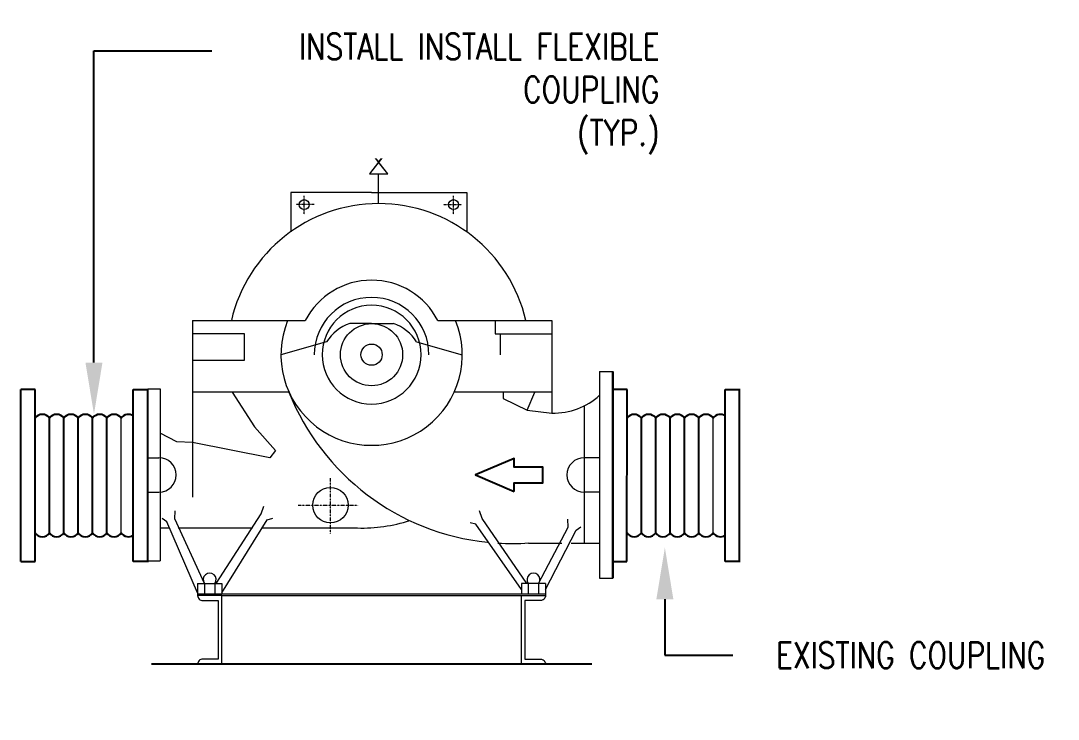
# Model space of a CAD drawing. Header units: inches. Extents: x 0 to 235202, y 0 to 184293.
# Drawn here: x 69313 to 81361, y 127371 to 135488 of the extents above; entities that cross this region are included whole.
import ezdxf
from ezdxf import colors
from ezdxf.entities.mleader import LeaderData, LeaderLine
from ezdxf.math import Vec2, Vec3

# ---------------------------------------------------------------- set-up
doc = ezdxf.new("R2010")
doc.units = ezdxf.units.IN
doc.header["$MEASUREMENT"] = 0
for name, pattern in [('CENTER', [2, 1.25, -0.25, 0.25, -0.25]), ('HIDDEN', [0.375, 0.25, -0.125]), ('HIDDEN2', [0.1875, 0.125, -0.0625])]:
    doc.linetypes.add(name, pattern=pattern)
for name, color, linetype in [('3', 3, 'Continuous'), ('M-HVAC-PIPE-NEW', 6, 'HIDDEN2'), ('text', 3, 'Continuous')]:
    doc.layers.add(name, color=color, linetype=linetype)
doc.layers.add('DIM', color=251, linetype='Continuous', lineweight=0)
doc.layers.add('grid nos', color=253, linetype='Continuous', lineweight=0)
doc.styles.add('RomanS', font='romans.shx', dxfattribs={"width": 0.8})

msp = doc.modelspace()

# ---------------------------------------------------------------- linework, layer by layer
at = {"color": 8}
for p, q in [((76187, 131410), (76187, 129010)), ((76187, 129010), (76187, 131410)), ((70787, 129210), (70787, 131202)), ((76354, 131203), (76187, 131203)), ((76353, 129203), (76354, 131203)), ((77494, 129203), (77494, 131203)), ((77494, 131203), (77661, 131203)), ((77661, 129210), (77661, 131202)), ((76187, 129410), (76187, 131010)), ((76520, 129536), (76520, 130870)), ((76687, 129536), (76687, 130870)), ((76854, 129536), (76854, 130870)), ((77020, 129536), (77020, 130870)), ((77187, 129536), (77187, 130870)), ((76187, 129203), (76353, 129203)), ((77661, 129203), (77494, 129203)), ((76187, 129010), (76187, 129010))]:
    msp.add_line(p, q, dxfattribs=at)
at = {"color": 170}
for p, q in [((69480, 131203), (69313, 131203)), ((69313, 129203), (69313, 131203)), ((69479, 129203), (69480, 131203)), ((70620, 129203), (70620, 131203)), ((70620, 131203), (70787, 131203)), ((76187, 129203), (76187, 131203)), ((69646, 129536), (69646, 130870)), ((69813, 129536), (69813, 130870)), ((69980, 129536), (69980, 130870)), ((70146, 129536), (70146, 130870)), ((70313, 129536), (70313, 130870)), ((69313, 129203), (69479, 129203)), ((70787, 129203), (70620, 129203))]:
    msp.add_line(p, q, dxfattribs=at)
for centre, start, end in [((69563, 130814), 33.6891, 146.3109), ((69730, 130814), 33.6891, 146.3109), ((69896, 130814), 33.6891, 146.3109), ((70063, 130814), 33.6891, 146.3109), ((70230, 130814), 33.6891, 146.3109), ((70396, 130814), 33.6891, 146.3109), ((70563, 130814), 55.2073, 146.3109), ((69563, 129592), 213.6891, 326.3109), ((69729, 129592), 213.6891, 326.3109), ((69896, 129592), 213.6891, 326.3109), ((70063, 129592), 213.6891, 326.3109), ((70230, 129592), 213.6891, 326.3109), ((70396, 129592), 213.6891, 326.3109), ((70563, 129592), 213.6891, 304.8084)]:
    msp.add_arc(centre, 100, start, end, dxfattribs=at)
at = {"color": 8}
for centre, start, end in [((76437, 130814), 33.6891, 146.3109), ((76604, 130814), 33.6891, 146.3109), ((76770, 130814), 33.6891, 146.3109), ((76937, 130814), 33.6891, 146.3109), ((77104, 130814), 33.6891, 146.3109), ((77270, 130814), 33.6891, 146.3109), ((77437, 130814), 55.2073, 146.3109), ((76437, 129592), 213.6891, 326.3109), ((76603, 129592), 213.6891, 326.3109), ((76770, 129592), 213.6891, 326.3109), ((76937, 129592), 213.6891, 326.3109), ((77104, 129592), 213.6891, 326.3109), ((77270, 129592), 213.6891, 326.3109), ((77437, 129592), 213.6891, 304.8084)]:
    msp.add_arc(centre, 100, start, end, dxfattribs=at)
at = {"layer": '3', "color": 8}
msp.add_lwpolyline([(75943, 128010), (70831, 128010)], dxfattribs=at)
at = {"layer": 'DIM', "color": 8}
for p, q in [((73161, 134677), (73161, 134483)), ((73209, 134677), (73209, 134483)), ((73469, 133979), (73469, 134388)), ((73566, 134319), (73372, 134319)), ((73566, 134272), (73372, 134272)), ((73577, 133708), (73362, 133979)), ((73577, 133979), (73362, 133708)), ((73469, 133363), (73469, 133708)), ((73387, 133490), (72449, 133490)), ((72449, 133490), (72449, 133036)), ((73387, 133490), (74495, 133490)), ((74495, 133490), (74495, 133032)), ((71307, 132003), (72617, 132003)), ((71307, 132003), (71307, 130528)), ((73387, 131968), (73133, 131968)), ((73387, 131968), (73641, 131968)), ((74157, 132003), (75482, 132003)), ((74821, 132003), (74821, 131850)), ((75482, 132003), (75482, 130928)), ((71307, 131852), (71907, 131852)), ((71907, 131852), (71907, 131538)), ((74821, 131850), (75482, 131850)), ((74882, 131850), (74882, 131607)), ((72864, 131757), (72333, 131607)), ((73910, 131757), (74440, 131607)), ((71907, 131538), (71307, 131538)), ((76035, 131410), (76035, 129010)), ((76035, 131410), (76187, 131410)), ((76187, 131410), (76187, 129010)), ((70787, 131210), (70787, 129210)), ((70787, 131210), (70931, 131210)), ((70931, 131210), (70931, 129210)), ((77661, 131210), (77661, 129210)), ((72427, 131173), (71307, 131173)), ((71767, 131173), (72026, 130770)), ((75482, 131173), (74347, 131173)), ((74914, 131173), (74914, 131100)), ((74914, 131100), (75192, 130961)), ((75192, 130961), (75283, 131173)), ((77661, 131203), (77661, 129195)), ((75856, 131013), (75856, 129419)), ((75192, 130961), (75482, 130928)), ((72026, 130770), (72272, 130494)), ((71124, 130596), (70931, 130695)), ((71307, 130586), (71124, 130596)), ((72206, 130410), (71307, 130586)), ((72272, 130494), (72206, 130410)), ((70787, 130410), (70918, 130410)), ((76035, 130410), (75856, 130410)), ((70787, 130010), (70918, 130010)), ((76035, 130010), (75856, 130010)), ((71103, 129701), (71107, 129794)), ((72103, 129758), (72135, 129846)), ((74671, 129705), (74639, 129793)), ((71010, 129665), (70956, 129704)), ((71367, 128839), (71010, 129665)), ((71447, 128950), (71103, 129701)), ((71584, 128950), (72103, 129758)), ((71647, 128841), (72176, 129690)), ((72176, 129690), (72241, 129706)), ((74597, 129637), (74533, 129653)), ((75189, 128950), (74671, 129705)), ((75671, 129603), (75667, 129696)), ((70931, 129594), (71034, 129594)), ((71141, 129594), (72006, 129594)), ((72121, 129594), (73224, 129594)), ((75127, 128877), (74597, 129637)), ((75327, 128950), (75671, 129603)), ((75407, 128879), (75764, 129568)), ((75764, 129568), (75818, 129607)), ((75209, 129419), (75596, 129419)), ((75704, 129419), (76035, 129419)), ((70787, 129210), (70931, 129210)), ((71367, 128950), (71367, 128810)), ((71367, 128950), (71647, 128950)), ((71447, 128950), (71447, 128830)), ((71567, 128950), (71567, 128830)), ((71647, 128950), (71647, 128830)), ((75127, 128950), (75127, 128830)), ((75407, 128950), (75127, 128950)), ((75207, 128950), (75207, 128830)), ((75327, 128950), (75327, 128830)), ((75407, 128950), (75407, 128810)), ((76035, 129010), (76187, 129010)), ((71367, 128830), (75407, 128830)), ((71647, 128810), (75127, 128810))]:
    msp.add_line(p, q, dxfattribs=at)
at = {"layer": 'DIM', "color": 8, "linetype": 'CENTER', "ltscale": 0.05}
for p, q in [((72605, 133239), (72605, 133452)), ((74339, 133239), (74339, 133452)), ((72720, 133351), (72510, 133351)), ((74224, 133351), (74433, 133351))]:
    msp.add_line(p, q, dxfattribs=at)
at = {"layer": 'DIM', "color": 170}
msp.add_line((70787, 131203), (70787, 129195), dxfattribs=at)
at = {"layer": 'DIM', "color": 8, "linetype": 'CENTER', "ltscale": 0.2}
for p, q in [((72909, 129530), (72909, 130171)), ((72533, 129859), (73230, 129859))]:
    msp.add_line(p, q, dxfattribs=at)
at = {"layer": 'DIM', "color": 8}
for points in [[(73577, 133979), (73362, 133979), (73469, 133843)], [(73469, 133843), (73362, 133708), (73577, 133708)]]:
    msp.add_lwpolyline(points, close=True, dxfattribs=at)
for points in [[(71647, 128010), (71647, 128810), (71367, 128810), (71367, 128810, 0.414214), (71427, 128750), (71607, 128750), (71607, 128070), (71427, 128070, 0.414214), (71367, 128010)], [(75127, 128010), (75127, 128810), (75407, 128810), (75407, 128810, -0.414214), (75347, 128750), (75167, 128750), (75167, 128070), (75347, 128070, -0.414214), (75407, 128010)]]:
    msp.add_lwpolyline(points, format="xyb", close=True, dxfattribs=at)
for centre, radius in [((72605, 133351), 57.7), ((74339, 133351), 57.7), ((73387, 131607), 361), ((73387, 131607), 123), ((72909, 129859), 206)]:
    msp.add_circle(centre, radius, dxfattribs=at)
for centre, radius, start, end in [((73277, 134388), 192, 0, 90), ((73469, 131607), 1756, 13.0449, 166.9551), ((73387, 131607), 866, 27.2483, 152.7517), ((73387, 131607), 666, 0, 180), ((73387, 131607), 574, 0, 180), ((73387, 131607), 574, 0, 180), ((73387, 131607), 1053, 157.8939, 22.1061), ((73293, 131488), 506, 108.3907, 147.91), ((73481, 131488), 506, 32.09, 71.6093), ((73387, 131607), 574, 180, 0), ((75021, 132204), 2791, 201.6832, 264.064), ((75496, 131733), 805, 269.0359, 312.0386), ((70918, 130210), 200, 270, 90), ((75856, 130210), 200, 90, 270), ((73277, 131408), 1815, 268.314, 287.7474), ((75021, 132204), 2791, 266.5425, 273.8761), ((71507, 128995), 75, 323.1301, 216.8699), ((75267, 128995), 75, 323.1301, 216.8699)]:
    msp.add_arc(centre, radius, start, end, dxfattribs=at)
at = {"layer": 'grid nos', "color": 170, "linetype": 'HIDDEN', "ltscale": 10000}
for p, q in [((70787, 129203), (70787, 131203)), ((70480, 129536), (70480, 130870))]:
    msp.add_line(p, q, dxfattribs=at)
at = {"layer": 'grid nos', "color": 8, "linetype": 'HIDDEN', "ltscale": 10000}
for p, q in [((77661, 129203), (77661, 131203)), ((77354, 129536), (77354, 130870))]:
    msp.add_line(p, q, dxfattribs=at)
at = {"layer": 'grid nos', "linetype": 'HIDDEN', "ltscale": 10000}
msp.add_line((71307, 130528), (71307, 129953), dxfattribs=at)
at = {"layer": 'text', "color": 8}
msp.add_lwpolyline([(75041, 130017), (75041, 130119), (75377, 130119), (75377, 130300), (75041, 130300), (75041, 130402), (74592, 130210)], close=True, dxfattribs=at)

# ---------------------------------------------------------------- next in the draw order: leaders
at = {"layer": 'M-HVAC-PIPE-NEW'}
ml = msp.add_multileader_mtext('Standard', dxfattribs=at)
ml.set_content('INSTALL INSTALL FLEXIBLE\\PCOUPLING\\P(TYP.)', color=2, style='RomanS')
ml.set_leader_properties(color=2)
ml.build(insert=Vec2(0, 0))
ml.multileader.update_dxf_attribs({"dogleg_length": 16770, "arrow_head_size": 600})
ctx = ml.context
ctx.base_point, ctx.char_height, ctx.arrow_head_size, ctx.landing_gap_size, ctx.plane_origin = Vec3(71533, 135138), 300, 600, 500, Vec3(65263, 141148)
ctx.text_align_type = 2
notes = []
notes.append((ctx, [(1, (1, 1, 0), (70163, 135138), (1, 0), 1370, [(0, [(70163, 130915)], 0, [])])]))
ctx.mtext.insert, ctx.mtext.alignment, ctx.mtext.flow_direction = Vec3(76730, 135338), 3, 5
ctx.mtext.has_bg_fill, ctx.mtext.bg_color, ctx.mtext.bg_scale_factor, ctx.mtext.bg_transparency, ctx.mtext.use_window_bg_color = 1, -1023410167, 1.5, 0, 1
ml = msp.add_multileader_mtext('Standard', dxfattribs=at)
ml.set_content('EXISTING COUPLING', color=2, style='RomanS')
ml.set_leader_properties(color=2)
ml.build(insert=Vec2(0, 0))
ml.multileader.update_dxf_attribs({"dogleg_length": 16770, "arrow_head_size": 600})
ctx = ml.context
ctx.base_point, ctx.char_height, ctx.arrow_head_size, ctx.landing_gap_size, ctx.plane_origin = Vec3(77584, 128116), 300, 600, 500, Vec3(81694, 135649)
notes.append((ctx, [(0, (1, 1, 0), (76793, 128116), (1, 0), 791, [(0, [(76793, 129366)], 0, [])])]))
ctx.mtext.insert, ctx.mtext.flow_direction = Vec3(78084, 128266), 5
ctx.mtext.has_bg_fill, ctx.mtext.bg_color, ctx.mtext.bg_scale_factor, ctx.mtext.bg_transparency, ctx.mtext.use_window_bg_color = 1, -1023410167, 1.5, 0, 1
for ctx, leaders in notes:
    for number, flags, end, landing, length, lines in leaders:
        leader = LeaderData()
        leader.index, (leader.has_last_leader_line, leader.has_dogleg_vector, leader.attachment_direction) = number, flags
        leader.last_leader_point, leader.dogleg_vector, leader.dogleg_length = Vec3(end), Vec3(landing), length
        for number, points, colour, breaks in lines:
            line = LeaderLine()
            line.index, line.vertices, line.color, line.breaks = number, Vec3.list(points), colors.encode_raw_color(colour), breaks
            leader.lines.append(line)
        ctx.leaders.append(leader)

doc.saveas('drawing.dxf')
